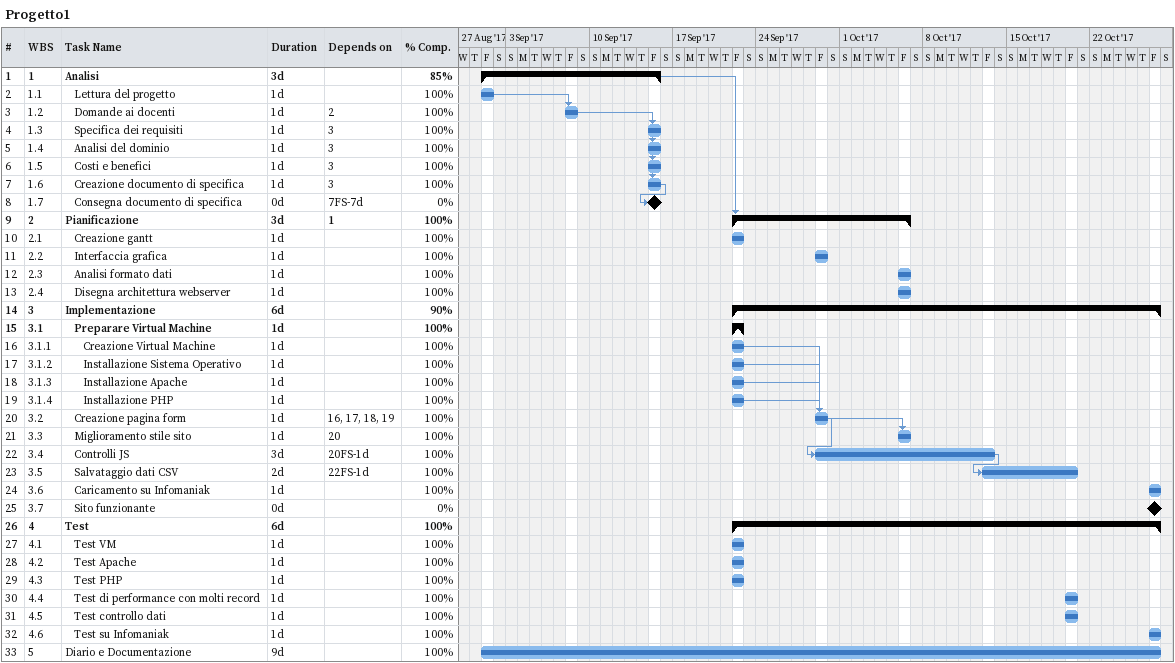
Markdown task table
Progetto1

| ID | WBS | Task | Duration | Start | Finish | Predecessors | % complete |
|---|---|---|---|---|---|---|---|
| 1 | 1 | **Analisi** | 3d | 2017-09-01 | 2017-09-15 |  | 85 |
| 2 | 1.1 | Lettura del progetto | 1d | 2017-09-01 | 2017-09-01 |  | 100 |
| 3 | 1.2 | Domande ai docenti | 1d | 2017-09-08 | 2017-09-08 | 2 | 100 |
| 4 | 1.3 | Specifica dei requisiti | 1d | 2017-09-15 | 2017-09-15 | 3 | 100 |
| 5 | 1.4 | Analisi del dominio | 1d | 2017-09-15 | 2017-09-15 | 3 | 100 |
| 6 | 1.5 | Costi e benefici | 1d | 2017-09-15 | 2017-09-15 | 3 | 100 |
| 7 | 1.6 | Creazione documento di specifica | 1d | 2017-09-15 | 2017-09-15 | 3 | 100 |
| 8 | 1.7 | Consegna documento di specifica | 0d | 2017-09-15 | 2017-09-15 | 7FS-7d | 0 |
| 9 | 2 | **Pianificazione** | 3d | 2017-09-22 | 2017-10-06 | 1 | 100 |
| 10 | 2.1 | Creazione gantt | 1d | 2017-09-22 | 2017-09-22 |  | 100 |
| 11 | 2.2 | Interfaccia grafica | 1d | 2017-09-29 | 2017-09-29 |  | 100 |
| 12 | 2.3 | Analisi formato dati | 1d | 2017-10-06 | 2017-10-06 |  | 100 |
| 13 | 2.4 | Disegna architettura webserver | 1d | 2017-10-06 | 2017-10-06 |  | 100 |
| 14 | 3 | **Implementazione** | 6d | 2017-09-22 | 2017-10-27 |  | 90 |
| 15 | 3.1 | **Preparare Virtual Machine** | 1d | 2017-09-22 | 2017-09-22 |  | 100 |
| 16 | 3.1.1 | Creazione Virtual Machine | 1d | 2017-09-22 | 2017-09-22 |  | 100 |
| 17 | 3.1.2 | Installazione Sistema Operativo | 1d | 2017-09-22 | 2017-09-22 |  | 100 |
| 18 | 3.1.3 | Installazione Apache | 1d | 2017-09-22 | 2017-09-22 |  | 100 |
| 19 | 3.1.4 | Installazione PHP | 1d | 2017-09-22 | 2017-09-22 |  | 100 |
| 20 | 3.2 | Creazione pagina form | 1d | 2017-09-29 | 2017-09-29 | 16, 17, 18, 19 | 100 |
| 21 | 3.3 | Miglioramento stile sito | 1d | 2017-10-06 | 2017-10-06 | 20 | 100 |
| 22 | 3.4 | Controlli JS | 3d | 2017-09-29 | 2017-10-13 | 20FS-1d | 100 |
| 23 | 3.5 | Salvataggio dati CSV | 2d | 2017-10-13 | 2017-10-20 | 22FS-1d | 100 |
| 24 | 3.6 | Caricamento su Infomaniak | 1d | 2017-10-27 | 2017-10-27 |  | 100 |
| 25 | 3.7 | Sito funzionante | 0d | 2017-10-27 | 2017-10-27 |  | 0 |
| 26 | 4 | **Test** | 6d | 2017-09-22 | 2017-10-27 |  | 100 |
| 27 | 4.1 | Test VM | 1d | 2017-09-22 | 2017-09-22 |  | 100 |
| 28 | 4.2 | Test Apache | 1d | 2017-09-22 | 2017-09-22 |  | 100 |
| 29 | 4.3 | Test PHP | 1d | 2017-09-22 | 2017-09-22 |  | 100 |
| 30 | 4.4 | Test di performance con molti record | 1d | 2017-10-20 | 2017-10-20 |  | 100 |
| 31 | 4.5 | Test controllo dati | 1d | 2017-10-20 | 2017-10-20 |  | 100 |
| 32 | 4.6 | Test su Infomaniak | 1d | 2017-10-27 | 2017-10-27 |  | 100 |
| 33 | 5 | Diario e Documentazione | 9d | 2017-09-01 | 2017-10-27 |  | 100 |
